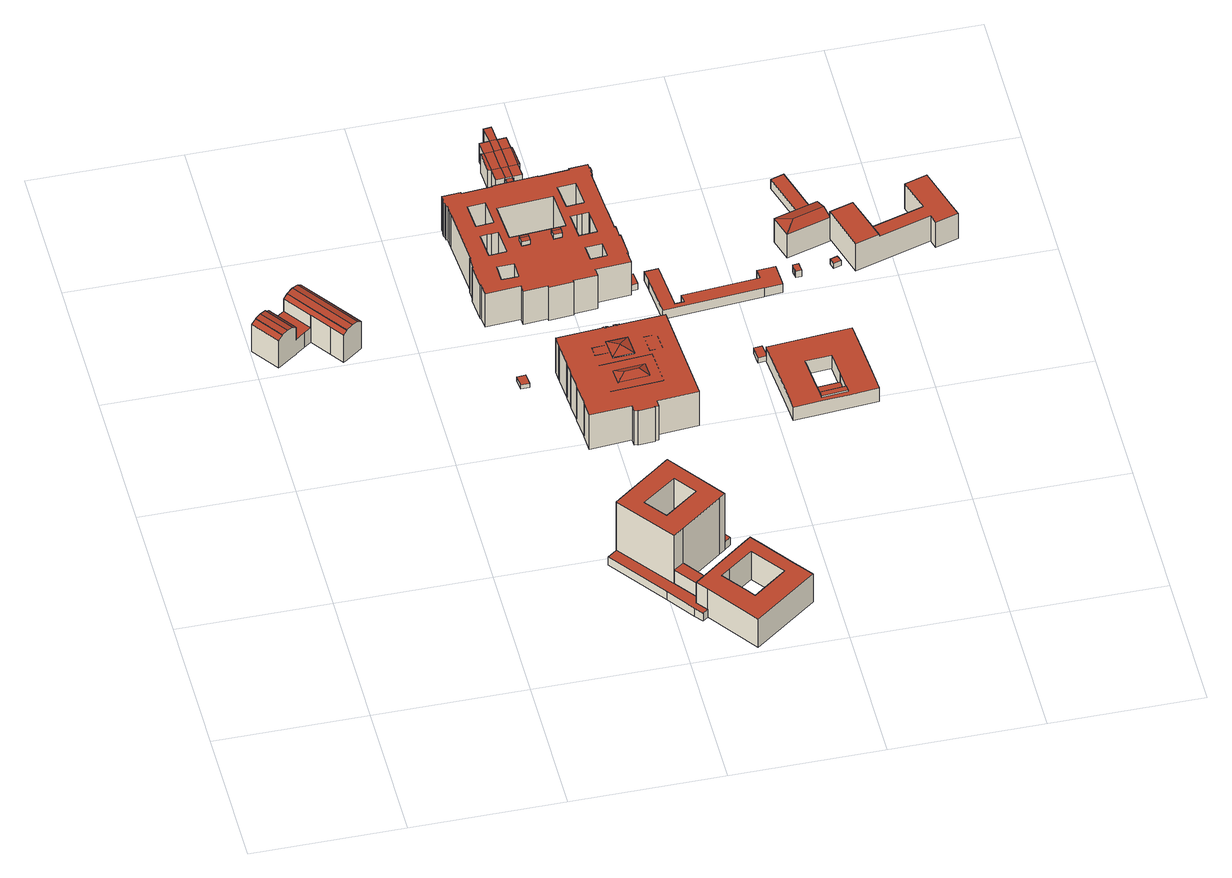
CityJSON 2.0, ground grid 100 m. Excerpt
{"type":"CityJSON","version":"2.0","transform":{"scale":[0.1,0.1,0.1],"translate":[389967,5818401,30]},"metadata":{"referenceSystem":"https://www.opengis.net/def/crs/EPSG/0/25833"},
"CityObjects":{
"building1":{"type":"Building","attributes":{"roofType":"3100"},"geometry":[{"type":"MultiSurface","lod":"2","boundaries":[[[0,1,2,3]],[[4,5,6,7]],[[8,9,5,4]],[[10,11,12,13]],[[14,15,16,17,18,19,20,21,22]],[[23,24,25,26,27]],[[28,29,30,25,24]],[[3,2,31,32]],[[7,6,1,0]],[[9,8,13,12]],[[11,10,22,21]],[[33,34,17,16]],[[35,36,37,38]],[[39,40,41,42,43,44,15,14,22,10,13,8,4,7,0,3,32]],[[45,26,25,30,46,47,48,49,50,51,52,34]],[[1,6,5,9,12,11,21,20,53,54,55,56,57,31,2]],[[58,59,38,37,60,61,62,44,43,42,41,40,39,32,31,57,56,55,54,53,63,64,52,51,50,49,48,65,66,67]],[[59,58,67,66,68,69,28,24,23,70,35,38]],[[68,66,65,48,47,71]],[[28,69,72,46,30,29]],[[70,23,27,26,45,73]],[[37,36,74,75,61,60]],[[15,44,62,61,75,33,16]],[[17,34,52,64,18]],[[19,18,64,63,53,20]],[[69,68,71,47,46,72]],[[75,74,36,35,70,73,45,34,33]]],"semantics":{"surfaces":[{"type":"RoofSurface"},{"type":"WallSurface"},{"type":"GroundSurface"}],"values":[0,0,0,0,0,0,0,1,1,1,1,1,1,1,1,1,2,1,1,1,1,1,1,1,1,0,0]}}]},
"building2":{"type":"Building","attributes":{"roofType":"1130"},"geometry":[{"type":"MultiSurface","lod":"2","boundaries":[[[76,77,78,79,80]],[[81,82,83,84,85,86,87,88]],[[89,90,91,92,93,94,95,96,97,98]],[[82,81,99,100,101,102,103,104,105,106,107,108],[109,110,111,112]],[[113,114,115,116,117,118,119,120,121,122,123,124]],[[125,126,127]],[[128,129,130]],[[131,132,133,134,135,136,137,138]],[[125,130,129,126]],[[139,140,141,142,143]],[[144,145,146,147,148,149,150,151,152,153]],[[145,154,155,156,157,158,149,148,159,146]],[[127,128,130,125]],[[160,161,162,163,164,165,166,167,168,169,170,171],[172,173,174,175]],[[176,177,178,179,180,181,182,183,184,185]],[[126,129,148,147]],[[153,118,117,116,115,154,145,144]],[[134,133,86,85]],[[135,134,85,84]],[[164,163,105,104]],[[129,128,159,148]],[[161,160,108,107]],[[185,184,90,89]],[[165,164,104,103]],[[169,168,100,99]],[[136,135,84,83]],[[168,167,101,100]],[[160,171,82,108]],[[179,178,96,95]],[[170,169,99,81]],[[178,177,97,96]],[[128,127,146,159]],[[124,157,156,155,154,115,114,113]],[[139,143,76,80]],[[162,161,107,106]],[[127,126,147,146]],[[173,172,112,111]],[[166,165,103,102]],[[181,180,94,93]],[[171,170,81,82]],[[184,183,91,90]],[[167,166,102,101]],[[163,162,106,105]],[[182,181,93,92]],[[180,179,95,94]],[[132,131,88,87]],[[175,174,110,109]],[[143,142,77,76]],[[177,176,98,97]],[[121,150,149,158,157,124,123,122]],[[133,132,87,86]],[[174,173,111,110]],[[138,137,82,81]],[[137,136,83,82]],[[131,138,81,88]],[[142,141,78,77]],[[140,139,80,79]],[[141,140,79,78]],[[150,121,120,119,118,153,152,151]],[[172,175,109,112]],[[183,182,92,91]],[[176,185,89,98]]],"semantics":{"surfaces":[{"type":"GroundSurface"},{"type":"RoofSurface"},{"type":"WallSurface"}],"values":[0,0,0,0,0,1,1,1,1,1,1,1,1,1,1,2,2,2,2,2,2,2,2,2,2,2,2,2,2,2,2,2,2,2,2,2,2,2,2,2,2,2,2,2,2,2,2,2,2,2,2,2,2,2,2,2,2,2,2,2,2,2]}}]},
"building3":{"type":"Building","attributes":{"roofType":"1000"},"geometry":[{"type":"MultiSurface","lod":"2","boundaries":[[[186,187,188,189]],[[189,188,190,191]],[[191,190,192,193]],[[193,192,187,186]],[[188,187,192,190]],[[186,189,191,193]]],"semantics":{"surfaces":[{"type":"WallSurface"},{"type":"RoofSurface"},{"type":"GroundSurface"}],"values":[0,0,0,0,1,2]}}]},
"building4":{"type":"Building","attributes":{"roofType":"1000"},"geometry":[{"type":"MultiSurface","lod":"2","boundaries":[[[194,195,196,197]],[[198,199,200,79]],[[201,202,203,204]],[[202,205,206,203]],[[207,201,204,208]],[[209,210,211,212]],[[199,213,214,200]],[[215,207,208,216]],[[210,217,218,211]],[[205,219,220,206]],[[221,194,197,222]],[[195,209,212,196]],[[223,224,225,226]],[[217,227,80,218]],[[224,215,216,225]],[[213,228,229,214]],[[227,198,79,80]],[[219,223,226,220]],[[228,230,231,229]],[[230,221,222,231]],[[218,80,79,200,214,229,231,222,197,196,212,211],[225,216,208,204,203,206,220,226]],[[210,209,195,194,221,230,228,213,199,198,227,217],[223,219,205,202,201,207,215,224]]],"semantics":{"surfaces":[{"type":"WallSurface"},{"type":"GroundSurface"},{"type":"RoofSurface"}],"values":[0,0,0,0,0,0,0,0,0,0,0,0,0,0,0,0,0,0,0,0,1,2]}}]},
"building5":{"type":"Building","attributes":{"name":"MGB_MGB.wrl","roofType":"1130"},"geometry":[{"type":"MultiSurface","lod":"2","boundaries":[[[232,233,234]],[[235,236,237,238,239,240,241,242,243,244,245,246,247,248,249,250,251,252,253,254,255,256,257,258,259,260,261,262,263,264,265,266,267,268,269,270,271,272]],[[273,274,275]],[[276,232,234,277]],[[278,279,280]],[[273,280,279,274]],[[277,281,276]],[[282,283,284,285,286,287,288,289,290]],[[291,292,293,294]],[[295,296,297,298]],[[275,278,280,273]],[[277,234,233,281]],[[299,300,301,302]],[[303,304,305,306]],[[307,308,309,310,311,312,313,314,315,316,317,318,319,320,321,322,323,324,325,326,327,328,329,330,331,332,333,334,335,336,337,338,339,340,341,342,343,344],[345,346,347,348,349,350,351,352,353],[354,355,356,357],[358,359,360,361]],[[240,239,340,339]],[[294,293,355,354]],[[288,287,348,347]],[[287,286,349,348]],[[290,289,346,345]],[[235,272,307,344]],[[289,288,347,346]],[[282,290,345,353]],[[284,283,352,351]],[[238,237,342,341]],[[286,285,350,349]],[[283,282,353,352]],[[236,235,344,343]],[[239,238,341,340]],[[237,236,343,342]],[[285,284,351,350]],[[245,244,335,334]],[[268,267,312,311]],[[265,264,315,314]],[[263,262,317,316]],[[292,291,357,356]],[[275,274,300,299]],[[272,271,308,307]],[[270,269,310,309]],[[271,270,309,308]],[[295,298,358,361]],[[291,294,354,357]],[[258,257,322,321]],[[255,254,325,324]],[[249,248,331,330]],[[254,253,326,325]],[[267,266,313,312]],[[278,275,299,302]],[[293,292,356,355]],[[259,258,321,320]],[[298,297,359,358]],[[274,279,301,300]],[[264,263,316,315]],[[256,255,324,323]],[[244,243,336,335]],[[279,278,302,301]],[[253,252,327,326]],[[252,251,328,327]],[[251,250,329,328]],[[250,249,330,329]],[[269,268,311,310]],[[260,259,320,319]],[[261,260,319,318]],[[247,246,333,332]],[[262,261,318,317]],[[248,247,332,331]],[[257,256,323,322]],[[233,232,306,305]],[[266,265,314,313]],[[246,245,334,333]],[[241,240,339,338]],[[232,276,303,306]],[[242,241,338,337]],[[243,242,337,336]],[[297,296,360,359]],[[281,233,305,304]],[[296,295,361,360]],[[276,281,304,303]]],"semantics":{"surfaces":[{"type":"RoofSurface"},{"type":"GroundSurface"},{"type":"WallSurface"}],"values":[0,0,0,0,0,0,0,0,0,0,0,0,1,1,1,2,2,2,2,2,2,2,2,2,2,2,2,2,2,2,2,2,2,2,2,2,2,2,2,2,2,2,2,2,2,2,2,2,2,2,2,2,2,2,2,2,2,2,2,2,2,2,2,2,2,2,2,2,2,2,2,2,2,2,2,2,2,2]}}]},
"building6":{"type":"Building","attributes":{"roofType":"1130"},"geometry":[{"type":"MultiSurface","lod":"2","boundaries":[[[362,363,364,365]],[[366,367,368,369]],[[370,371,372,373]],[[374,370,373,375]],[[376,377,378,379]],[[380,381,382,383]],[[384,385,386,387]],[[388,389,390,391]],[[392,393,394,395]],[[396,397,398,399]],[[400,401,402,403]],[[404,405,406,407,408]],[[409,410,411,412]],[[413,414,415,416]],[[417,384,387,418]],[[410,419,420,411]],[[421,422,423,424]],[[425,426,427,428]],[[429,430,431,432]],[[433,434,435,436]],[[397,437,438,398]],[[439,440,441,442]],[[443,444,445,446]],[[447,448,449,450]],[[451,452,453,454]],[[455,400,403,456]],[[457,458,459,460]],[[461,462,463,464,465]],[[444,466,467,445]],[[468,455,456,469]],[[381,457,460,382]],[[470,471,472,473]],[[474,475,476,477]],[[478,479,480,481]],[[482,483,484,485]],[[486,487,488,489]],[[490,468,469,491]],[[492,493,494,495]],[[393,496,497,394]],[[498,396,399,499]],[[479,500,501,480]],[[385,502,503,386]],[[504,505,506,507]],[[508,421,424,509]],[[510,511,512,513]],[[514,508,509,515]],[[516,517,518,519]],[[520,521,522,523,524]],[[377,525,526,378]],[[527,528,529,530]],[[493,451,454,494]],[[531,504,507,532]],[[533,417,418,534]],[[535,531,532,536]],[[537,425,428,538]],[[440,539,540,441]],[[541,490,491,542]],[[517,543,544,518]],[[545,492,495,546]],[[543,547,548,544]],[[549,510,513,550]],[[551,552,553,554]],[[555,374,375,556]],[[528,557,558,529]],[[559,560,561,562]],[[563,564,565,566]],[[567,568,569,570]],[[571,429,432,572]],[[371,380,383,372]],[[430,573,574,431]],[[471,575,576,472]],[[406,461,465,407]],[[448,577,578,449]],[[579,580,581,582]],[[568,583,584,569]],[[585,545,546,586]],[[587,413,416,588]],[[539,567,570,540]],[[496,589,590,497]],[[422,591,592,423]],[[552,482,485,553]],[[591,593,594,592]],[[525,595,596,526]],[[452,597,598,453]],[[463,404,408,464]],[[599,537,538,600]],[[522,601,602,523]],[[603,587,588,604]],[[466,605,606,467]],[[607,447,450,608]],[[502,609,610,503]],[[611,520,524,612]],[[487,392,395,488]],[[593,549,550,594]],[[613,614,615,616]],[[483,617,618,484]],[[575,619,620,576]],[[621,535,536,622]],[[623,474,477,624]],[[414,603,604,415]],[[511,625,626,512]],[[560,362,365,561]],[[389,541,542,390]],[[601,627,611,612,602]],[[475,628,629,476]],[[619,470,473,620]],[[617,478,481,618]],[[583,621,622,584]],[[630,439,442,631]],[[628,607,608,629]],[[580,433,436,581]],[[401,579,582,402]],[[614,571,572,615]],[[547,516,519,548]],[[505,630,631,506]],[[589,486,489,590]],[[609,563,566,610]],[[434,498,499,435]],[[632,388,391,633]],[[605,443,446,606]],[[500,599,600,501]],[[595,376,379,596]],[[625,533,534,626]],[[458,555,556,459]],[[577,623,624,578]],[[564,613,616,565]],[[597,527,530,598]],[[437,634,635,438]],[[634,632,633,635]],[[426,636,637,427]],[[419,638,639,420]],[[638,514,515,639]],[[557,409,412,558]],[[363,366,369,364]],[[573,551,554,574]],[[636,585,586,637]],[[367,559,562,368]],[[524,523,602,612]],[[465,464,408,407]],[[640,398,438,641]],[[403,402,469,456]],[[499,399,398,640]],[[542,633,391,390]],[[642,640,641,643]],[[402,642,643,469]],[[436,435,499,581]],[[469,643,542,491]],[[643,641,633,542]],[[641,438,635,633]],[[582,581,642,402]],[[581,499,640,642]],[[536,532,507,506,631,442,441,540,570,569,584,622]],[[484,618,481,480,501,600,538,428,427,637,586,546,495,494,454,453,598,530,529,558,412,411,420,639,515,509,424,423,592,594,550,513,512,626,534,418,387,386,503,610,566,565,616,615,572,432,431,574,554,553,485],[489,488,395,394,497,590],[379,378,526,596],[365,364,369,368,562,561],[556,375,373,372,383,382,460,459],[416,415,604,588],[548,519,518,544],[450,449,578,624,477,476,629,608],[446,445,467,606],[473,472,576,620]],[[644,645,646,647]],[[482,552,551,573,430,429,571,614,613,564,563,609,502,385,384,417,533,625,511,510,549,593,591,422,421,508,514,638,419,410,409,557,528,527,597,452,451,493,492,545,585,636,426,425,537,599,500,479,478,617,483],[589,496,393,392,487,486],[595,525,377,376],[560,559,367,366,363,362],[458,457,381,380,371,370,374,555],[587,603,414,413],[543,517,516,547],[607,628,475,474,623,577,448,447],[605,466,444,443],[619,575,471,470]],[[498,647,397,396]],[[468,490,541,645]],[[521,627,601,522]],[[646,632,634,437]],[[541,389,388,632]],[[401,468,645,644]],[[647,646,437,397]],[[520,611,627,521]],[[645,541,632,646]],[[400,455,468,401]],[[462,405,404,463]],[[579,401,644,580]],[[621,583,568,567,539,440,439,630,505,504,531,535]],[[580,644,647,498]],[[461,406,405,462]],[[433,580,498,434]]],"semantics":{"surfaces":[{"type":"WallSurface"},{"type":"GroundSurface"},{"type":"RoofSurface"}],"values":[0,0,0,0,0,0,0,0,0,0,0,0,0,0,0,0,0,0,0,0,0,0,0,0,0,0,0,0,0,0,0,0,0,0,0,0,0,0,0,0,0,0,0,0,0,0,0,0,0,0,0,0,0,0,0,0,0,0,0,0,0,0,0,0,0,0,0,0,0,0,0,0,0,0,0,0,0,0,0,0,0,0,0,0,0,0,0,0,0,0,0,0,0,0,0,0,0,0,0,0,0,0,0,0,0,0,0,0,0,0,0,0,0,0,0,0,0,0,0,0,0,0,0,0,0,0,0,0,0,0,0,0,0,0,0,0,0,1,1,1,1,1,1,1,1,1,1,1,1,1,1,1,1,2,2,2,2,2,2,2,2,2,2,2,2,2,2,2,2,2,2]}}]},
"building7":{"type":"Building","attributes":{"roofType":"1000"},"geometry":[{"type":"MultiSurface","lod":"2","boundaries":[[[648,649,650,651,652,653,654]],[[655,656,657,658,659,660,661]],[[653,652,655,661,654]],[[661,660,659,648,654]],[[649,658,657,650]],[[648,659,658,649]],[[650,657,656,651]],[[651,656,655,652]]],"semantics":{"surfaces":[{"type":"GroundSurface"},{"type":"RoofSurface"},{"type":"WallSurface"}],"values":[0,1,2,2,2,2,2,2]}}]},
"building8":{"type":"Building","attributes":{"roofType":"1000"},"geometry":[{"type":"MultiSurface","lod":"2","boundaries":[[[662,663,664,665]],[[666,667,668,669]],[[667,670,671,668]],[[670,672,673,671]],[[672,662,665,673]],[[674,675,676,677]],[[675,678,679,676]],[[680,681,682,683]],[[670,667,666,684,685,681,680,686,687,688,689,690,691,678,675,674,692,693,663,662,672]],[[694,695,669,668,671,673,665,664,696,697,677,676,679,698,699,700,701,702,703,683,682]],[[692,674,677,697,696,664,663,693]],[[695,694,682,681,685,684,666,669]],[[680,683,703,702,687,686]],[[699,690,689,688,701,700]],[[687,702,701,688]],[[691,690,699,698,679,678]]],"semantics":{"surfaces":[{"type":"WallSurface"},{"type":"RoofSurface"},{"type":"GroundSurface"}],"values":[0,0,0,0,0,0,0,0,1,2,0,0,0,0,0,0]}}]},
"building9":{"type":"Building","attributes":{"roofType":"1000"},"geometry":[{"type":"MultiSurface","lod":"2","boundaries":[[[704,705,706,707]],[[708,709,710,711]],[[712,713,714,715]],[[716,712,715,717]],[[718,719,711,710]],[[719,706,705,720,708,711]],[[705,704,721,720]],[[704,707,722,721]],[[707,706,719,722]],[[720,723,709,708]],[[724,725,726,727,728,729,730,731,732,733]],[[731,730,729,728,727,734,735,736,737,738,739,740,741,713,712,716],[742,743,723,720,721,722,719,718,744,745,746]],[[747,726,725,724,733,732,748,749,750,751,752,753,754,755,756,757,758,759,760,761],[762,763,764,765,766,767,768]],[[769,717,715,714,770,771,772,773]],[[741,740,739,757,756,755,754,713]],[[762,742,746,763]],[[744,765,764,763,746,745]],[[718,710,709,723,743,768,767,766,765,744]],[[747,761,760,736,735,734,727,726]],[[737,736,760,759,758,757,739,738]],[[768,743,742,762]],[[748,732,731,716,717,769,749]],[[754,753,770,714,713]],[[749,769,773,772,751,750]],[[771,770,753,752,751,772]]],"semantics":{"surfaces":[{"type":"RoofSurface"},{"type":"WallSurface"},{"type":"GroundSurface"}],"values":[0,0,1,1,1,1,1,1,1,1,1,0,2,0,1,1,1,1,1,1,1,1,1,1,1]}}]},
"building10":{"type":"Building","attributes":{"roofType":"1000"},"geometry":[{"type":"MultiSurface","lod":"2","boundaries":[[[774,775,776,777,778,779,780,781]],[[782,783,784,785,786,787,788,789]],[[780,779,782,789]],[[777,776,785,784]],[[776,775,786,785]],[[775,774,787,786]],[[774,781,788,787]],[[781,780,789,788]],[[777,784,783,782,779,778]]],"semantics":{"surfaces":[{"type":"RoofSurface"},{"type":"GroundSurface"},{"type":"WallSurface"}],"values":[0,1,2,2,2,2,2,2,2]}}]},
"building11":{"type":"Building","geometry":[{"type":"MultiSurface","lod":"2","boundaries":[[[790,791,792,793]],[[794,795,796]],[[796,795,797,798]],[[799,797,795,794]],[[790,794,796,791]],[[791,796,798,792]],[[793,799,794,790]],[[792,798,797,799,793]]],"semantics":{"surfaces":[{"type":"GroundSurface"},{"type":"RoofSurface"},{"type":"WallSurface"}],"values":[0,1,1,1,2,2,2,2]}}]},
"building12":{"type":"Building","attributes":{"roofType":"1000"},"geometry":[{"type":"MultiSurface","lod":"2","boundaries":[[[800,801,802,803]],[[804,805,806,807]],[[802,801,804,807]],[[801,800,805,804]],[[800,803,806,805]],[[803,802,807,806]]],"semantics":{"surfaces":[{"type":"RoofSurface"},{"type":"GroundSurface"},{"type":"WallSurface"}],"values":[0,1,2,2,2,2]}}]},
"building13":{"type":"Building","attributes":{"roofType":"1000"},"geometry":[{"type":"MultiSurface","lod":"2","boundaries":[[[808,809,810,811]],[[812,813,809,808]],[[811,810,814,815]],[[815,814,813,812]],[[809,813,814,810]],[[812,808,811,815]]],"semantics":{"surfaces":[{"type":"WallSurface"},{"type":"RoofSurface"},{"type":"GroundSurface"}],"values":[0,0,0,0,1,2]}}]},
"building14":{"type":"Building","attributes":{"roofType":"1000"},"geometry":[{"type":"MultiSurface","lod":"2","boundaries":[[[816,817,818,819,820,821,822,823,824,825,826,827,828]],[[823,822,829,830,831,832,833,824]],[[825,834,835,836,837,826]],[[816,838,839,817]],[[821,840,829,822]],[[817,839,841,842,820,819,818]],[[827,843,844,828]],[[826,837,836,831,830,843,827]],[[820,842,840,821]],[[828,844,838,816]],[[824,833,832,835,834,825]],[[836,835,832,831]],[[842,841,839,838,844,843,830,829,840]]],"semantics":{"surfaces":[{"type":"GroundSurface"},{"type":"WallSurface"},{"type":"RoofSurface"}],"values":[0,1,1,1,1,1,1,1,1,1,1,2,2]}}]}
},
"vertices":[
[162,3054,294],[33,3233,294],[3,3211,274],[132,3032,274],[199,3080,304],[70,3259,304],[33,3233,298],[162,3054,298],[235,3106,298],[106,3285,298],[261,3125,274],[132,3304,274],[106,3285,294],[235,3106,294],[262,3126,167],[324,3170,167],[372,3206,167],[244,3384,167],[186,3343,167],[177,3337,167],[133,3305,167],[132,3304,167],[261,3125,167],[555,3008,297],[594,3036,306],[309,3431,306],[270,3403,297],[399,3223,297],[634,3065,297],[478,3281,297],[349,3460,297],[3,3211,44],[132,3032,44],[372,3206,274],[244,3384,274],[529,2990,274],[467,3076,274],[467,3076,44],[529,2990,44],[162,3054,44],[199,3080,44],[235,3106,44],[261,3125,44],[262,3126,44],[324,3170,44],[270,3403,294],[349,3460,294],[374,3478,274],[374,3478,44],[349,3460,44],[309,3431,44],[270,3403,44],[244,3384,44],[133,3305,44],[132,3304,44],[106,3285,44],[70,3259,44],[33,3233,44],[594,3036,44],[555,3008,44],[374,3205,44],[373,3206,44],[372,3206,44],[177,3337,44],[186,3343,44],[504,3299,44],[659,3083,44],[634,3065,44],[659,3083,274],[634,3065,294],[555,3008,294],[504,3299,274],[478,3281,294],[399,3223,294],[374,3205,274],[373,3206,274],
[2165,432,44],[2038,599,44],[2104,644,44],[2226,479,44],[2171,436,44],[2419,881,43],[2146,1250,43],[2149,1252,43],[2189,1281,43],[2192,1277,43],[2451,928,43],[2462,913,43],[2422,883,43],[2038,599,42],[2165,432,42],[2131,406,42],[2185,334,42],[2151,308,42],[2112,360,42],[1977,541,42],[1698,914,42],[1761,961,42],[1761,962,42],[2378,850,43],[2104,644,43],[2038,599,43],[1761,962,43],[1882,1052,43],[1920,1081,43],[1923,1083,43],[2030,1163,43],[2099,1215,43],[2132,1239,43],[1925,916,43],[2034,776,43],[2255,940,43],[2149,1079,43],[1958,940,44],[2107,1048,44],[2149,1078,44],[2186,1029,44],[2227,977,44],[2255,941,44],[2214,910,44],[2068,800,44],[2034,775,44],[2006,811,44],[1966,863,44],[1925,916,44],[2139,953,157],[2186,946,141],[2145,999,141],[1999,888,141],[2039,836,141],[2046,882,157],[2422,883,109],[2462,913,109],[2451,928,109],[2192,1277,109],[2189,1281,109],[2149,1252,109],[2146,1250,109],[2419,881,109],[2171,436,227],[2226,479,227],[2104,644,227],[2038,599,227],[2165,432,227],[2227,977,123],[2186,1029,123],[2145,999,123],[2186,946,123],[2039,836,123],[2006,811,123],[2034,775,123],[2068,800,123],[2214,910,123],[2255,941,123],[2149,1078,123],[2107,1048,123],[1958,940,123],[1925,916,123],[1966,863,123],[1999,888,123],[2132,1239,522],[2099,1215,522],[2030,1163,522],[1923,1083,522],[1920,1081,522],[1882,1052,522],[1761,962,522],[2038,599,522],[2104,644,522],[2378,850,522],[2419,881,522],[2146,1250,522],[2149,1079,522],[2255,940,522],[2034,776,522],[1925,916,522],[1761,962,109],[1761,961,109],[1698,914,109],[1977,541,109],[2112,360,109],[2151,308,109],[2185,334,109],[2131,406,109],[2165,432,109],[2038,599,109],
[1525,2522,42],[1525,2522,76],[1519,2599,76],[1519,2599,42],[1577,2603,76],[1577,2603,42],[1582,2526,76],[1582,2526,42],
[2789,386,283],[2842,316,283],[2842,316,44],[2789,386,44],[2226,479,283],[2303,537,283],[2303,537,44],[2418,269,283],[2457,216,283],[2457,216,44],[2418,269,44],[2481,234,283],[2481,234,44],[2297,428,283],[2297,428,44],[2427,8,283],[2185,334,283],[2185,334,44],[2427,8,44],[2501,687,283],[2501,687,44],[2354,471,283],[2354,471,44],[2131,406,283],[2131,406,44],[2508,254,283],[2508,254,44],[2750,435,283],[2750,435,44],[2678,382,283],[2518,594,283],[2518,594,44],[2678,382,44],[2171,436,283],[2540,716,283],[2540,716,44],[2590,650,283],[2590,650,44],
[1972,2324,301],[1989,2086,301],[2100,2214,362],[2171,2644,334],[2171,2650,334],[2156,2649,334],[2158,2638,334],[2146,2637,334],[2146,2648,334],[2133,2648,334],[2134,2640,334],[2097,2638,334],[2097,2645,334],[2085,2645,334],[2086,2634,334],[2074,2633,334],[2074,2644,334],[2062,2643,334],[2063,2638,334],[1766,2617,334],[1771,2550,334],[1772,2534,334],[1782,2393,334],[1783,2377,334],[1787,2320,334],[1789,2292,334],[1796,2198,334],[1797,2180,334],[1807,2041,334],[1808,2028,334],[1815,1918,334],[2086,1936,334],[2090,1891,334],[2113,1892,334],[2113,1886,334],[2221,1895,334],[2220,1900,334],[2245,1902,334],[2242,1947,334],[2513,1969,334],[2465,2664,334],[2130,2446,368],[2195,2520,339],[2056,2512,339],[2307,2349,301],[2197,2221,362],[2065,2368,339],[2204,2376,339],[2130,2442,368],[2324,2111,301],[2039,2488,334],[2056,2490,334],[2056,2513,334],[2195,2520,334],[2204,2375,334],[2065,2369,334],[2062,2421,334],[1964,2414,334],[1959,2482,334],[2372,2510,334],[2381,2388,334],[2299,2382,334],[2291,2504,334],[2307,2349,334],[2324,2108,334],[1989,2089,334],[1972,2324,334],[2056,2512,46],[2195,2520,46],[2204,2376,46],[2065,2368,46],[2307,2349,44],[2324,2111,44],[1989,2086,44],[1972,2324,44],[2465,2664,43],[2513,1969,43],[2242,1947,43],[2245,1902,43],[2220,1900,43],[2221,1895,43],[2113,1886,43],[2113,1892,43],[2090,1891,43],[2086,1936,43],[1815,1918,43],[1808,2028,43],[1807,2041,43],[1797,2180,43],[1796,2198,43],[1789,2292,43],[1787,2320,43],[1783,2377,43],[1782,2393,43],[1772,2534,43],[1771,2550,43],[1766,2617,43],[2063,2638,43],[2062,2643,43],[2074,2644,43],[2074,2633,43],[2086,2634,43],[2085,2645,43],[2097,2645,43],[2097,2638,43],[2134,2640,43],[2133,2648,43],[2146,2648,43],[2146,2637,43],[2158,2638,43],[2156,2649,43],[2171,2649,43],[2171,2644,43],[1959,2482,43],[1963,2414,43],[2062,2421,43],[2065,2369,43],[2204,2375,43],[2195,2520,43],[2056,2512,43],[2056,2490,43],[2039,2488,43],[2291,2504,43],[2299,2382,43],[2381,2388,43],[2372,2510,43],[1972,2324,43],[1989,2089,43],[2324,2108,43],[2307,2349,43],
[1657,3458,293],[1644,3632,293],[1644,3632,9],[1657,3458,9],[1599,3629,293],[1573,3627,293],[1573,3627,9],[1599,3629,9],[2231,3501,293],[2220,3643,293],[2220,3643,9],[2231,3501,9],[2115,3492,293],[2115,3492,9],[2056,3595,293],[2040,3857,293],[2040,3857,9],[2056,3595,9],[2218,3668,293],[2218,3675,293],[2218,3675,9],[2218,3668,9],[1383,3951,293],[1378,3951,293],[1378,3951,9],[1383,3951,9],[1726,4267,192],[1715,4418,192],[1715,4418,35],[1726,4267,35],[2096,3756,293],[2140,3760,293],[2140,3760,9],[2096,3756,9],[1922,4190,192],[1861,4186,192],[1861,4186,35],[1922,4190,35],[1833,4631,192],[1840,4518,192],[1840,4518,35],[1833,4631,35],[1755,3483,329],[1753,3510,335],[1751,3538,329],[1751,3538,180],[1755,3483,180],[1993,3108,293],[1835,3097,293],[1835,3097,9],[1993,3108,9],[1810,3487,293],[1806,3542,293],[1806,3542,9],[1810,3487,9],[1385,3920,293],[1385,3920,9],[1834,3109,293],[1834,3109,9],[1439,3209,293],[1432,3208,293],[1432,3208,9],[1439,3209,9],[2330,3677,293],[2332,3652,293],[2332,3652,9],[2330,3676,9],[1823,4043,293],[1875,4046,293],[1875,4046,9],[1823,4043,9],[1917,4432,192],[1927,4280,192],[1927,4280,35],[1917,4432,35],[1816,4183,192],[1816,4183,35],[1814,4173,183],[1813,4183,183],[1813,4183,44],[1814,4173,44],[2129,3382,293],[2135,3279,293],[2135,3279,9],[2129,3382,9],[1637,3722,293],[1624,3896,293],[1624,3896,9],[1637,3722,9],[2375,3279,293],[2368,3278,293],[2368,3278,9],[2375,3279,9],[1782,4627,192],[1782,4627,35],[2173,3672,293],[2147,3670,293],[2147,3670,9],[2173,3672,9],[1806,3542,329],[1808,3515,335],[1810,3487,329],[1810,3487,180],[1806,3542,180],[2245,3286,293],[2245,3286,9],[1791,4515,192],[1791,4515,35],[1677,3230,293],[1675,3342,293],[1675,3342,9],[1677,3230,9],[1511,3856,293],[1521,3713,293],[1521,3713,9],[1511,3856,9],[2315,4052,293],[2317,4022,293],[2317,4022,9],[2315,4052,9],[2187,4074,293],[2308,4083,293],[2308,4083,9],[2187,4074,9],[2198,3939,293],[2082,3931,293],[2082,3931,9],[2198,3939,9],[1729,4511,192],[1729,4511,35],[2363,3439,293],[2374,3288,293],[2374,3288,9],[2363,3439,9],[2166,3762,293],[2166,3762,9],[1916,4280,192],[1916,4280,35],[2312,4021,293],[2312,4021,9],[1376,3982,293],[1376,3982,9],[1821,4066,183],[1827,4066,183],[1827,4066,44],[1821,4066,44],[1445,3129,293],[1445,3129,9],[1429,3449,293],[1399,3847,293],[1399,3847,9],[1429,3449,9],[1673,3146,293],[1673,3146,9],[1960,3498,293],[2014,3503,293],[2014,3503,9],[1960,3498,9],[1960,3498,330],[1957,3526,335],[1955,3553,330],[1955,3553,180],[1960,3498,180],[1682,3836,293],[1682,3836,9],[2146,3182,293],[2150,3131,293],[2150,3131,9],[2146,3182,9],[1823,4043,183],[1823,4043,44],[1393,3921,293],[1393,3921,9],[1875,4046,183],[1875,4046,44],[2307,3990,293],[2307,3990,9],[1866,4186,183],[1866,4186,44],[1736,4420,192],[1736,4420,35],[2010,3557,293],[2010,3557,9],[2356,3438,293],[2356,3438,9],[1955,3553,293],[1955,3553,9],[1421,3448,293],[1421,3448,9],[1988,4049,293],[2188,4064,293],[2188,4064,9],[1988,4049,9],[2102,3667,293],[2102,3667,9],[1992,3120,293],[1992,3120,9],[1528,3623,293],[1541,3449,293],[1541,3449,9],[1528,3623,9],[1378,4013,293],[1499,4022,293],[1499,4022,9],[1378,4013,9],[1866,4177,183],[1860,4176,183],[1860,4176,44],[1866,4177,44],[1699,4033,293],[1699,4033,9],[1988,4055,293],[1988,4055,9],[1565,3340,293],[1565,3340,9],[1508,3888,293],[1508,3888,9],[1900,4522,192],[1906,4431,192],[1906,4431,35],[1900,4522,35],[1867,4069,183],[1867,4069,44],[2350,3518,293],[2350,3518,9],[1755,3483,293],[1755,3483,9],[2211,3765,293],[2211,3765,9],[1420,3368,293],[1420,3368,9],[1427,3368,293],[1427,3368,9],[1697,3573,293],[1697,3573,9],[2374,3199,293],[2374,3199,9],[2315,3990,293],[2315,3990,9],[2010,3557,330],[2010,3557,180],[1751,3538,293],[1751,3538,9],[2238,3389,293],[2238,3389,9],[1592,3718,293],[1592,3718,9],[1381,3982,293],[1381,3982,9],[2014,3503,330],[2014,3503,180],[1500,4012,293],[1699,4027,293],[1699,4027,9],[1500,4012,9],[2310,4052,293],[2310,4052,9],[1567,3228,293],[1567,3228,9],[1874,4069,183],[1874,4069,44],[1509,3881,293],[1509,3881,9],[1397,3872,293],[1397,3872,9],[2012,3530,335],[1566,3716,293],[1566,3716,9],[1820,4173,183],[1820,4173,44],[1747,4268,192],[1747,4268,35],[1754,4179,192],[1754,4179,35],[2342,3517,293],[2342,3517,9],[1676,3098,293],[1676,3098,9],[1856,4276,35],[1809,4272,35],[1846,4427,35],[1798,4424,35],[1846,4427,192],[1798,4424,192],[1809,4272,192],[1856,4276,192],
[2374,3199,45],[2368,3278,45],[2374,3279,45],[2373,3289,45],[2408,3291,45],[2409,3282,45],[2415,3202,45],[2408,3291,95],[2373,3289,95],[2374,3279,95],[2368,3278,95],[2374,3199,95],[2380,3199,95],[2415,3202,95],
[2479,3297,92],[2568,3305,92],[2568,3305,17],[2479,3297,17],[2510,2941,92],[2489,3206,92],[2489,3206,17],[2510,2941,17],[2488,3216,92],[2488,3216,17],[2486,3216,92],[2486,3216,17],[2595,2984,92],[2655,2988,92],[2655,2988,17],[2595,2984,17],[2651,3046,92],[2651,3046,17],[3276,3003,92],[3160,2993,92],[3160,2993,17],[3276,3003,17],[2598,2948,92],[3156,2993,92],[3275,3016,92],[3267,3160,92],[3148,3152,92],[3148,3146,92],[3153,3085,92],[3151,3085,92],[2590,3041,92],[2590,3042,92],[3156,2993,17],[2598,2948,17],[2590,3042,17],[2590,3041,17],[3151,3085,17],[3153,3085,17],[3148,3146,17],[3148,3152,17],[3267,3160,17],[3275,3016,17],
[3444,1965,141],[3441,2002,141],[3273,1988,141],[3276,1951,141],[3441,2002,59],[3431,2125,59],[3263,2111,59],[3273,1988,59],[3044,2455,129],[3047,2455,129],[3047,2455,59],[3044,2455,59],[3044,2448,129],[3044,2448,59],[3263,2111,129],[3273,1988,129],[3441,2002,129],[3444,1965,129],[3276,1951,129],[3431,2125,129],[3073,2096,14],[3083,1973,14],[3088,1907,14],[3088,1907,129],[3083,1973,129],[3073,2096,129],[3059,2265,129],[3045,2448,129],[3045,2448,14],[3059,2265,14],[3278,1922,129],[3447,1935,129],[3636,1951,129],[3621,2140,129],[3608,2309,129],[3592,2499,129],[3403,2483,129],[3234,2470,129],[3418,2294,129],[3432,2125,129],[3262,2111,129],[3249,2280,129],[3249,2281,129],[3278,1922,14],[3044,2448,14],[2992,2444,14],[2991,2451,14],[2985,2533,14],[3037,2537,14],[3040,2538,14],[3047,2455,14],[3234,2470,14],[3403,2483,14],[3592,2499,14],[3608,2309,14],[3621,2140,14],[3636,1951,14],[3447,1935,14],[3418,2294,14],[3249,2281,14],[3249,2280,14],[3262,2111,14],[3263,2111,14],[3431,2125,14],[3432,2125,14],[2992,2444,59],[3040,2538,59],[3037,2537,59],[2985,2533,59],[2991,2451,59],
[3371,3096,104],[3373,3077,104],[3412,3080,104],[3410,3099,104],[3408,3120,104],[3407,3140,104],[3368,3136,104],[3369,3117,104],[3407,3140,52],[3408,3120,52],[3410,3099,52],[3412,3080,52],[3373,3077,52],[3371,3096,52],[3369,3117,52],[3368,3136,52],
[3371,3286,20],[3325,3441,20],[3612,3526,20],[3658,3371,20],[3371,3286,220],[3426,3386,244],[3325,3441,220],[3635,3448,244],[3612,3526,220],[3658,3371,220],
[3667,3117,93],[3654,3160,93],[3605,3145,93],[3618,3103,93],[3654,3160,52],[3667,3117,52],[3618,3103,52],[3605,3145,52],
[3596,3581,21],[3596,3581,99],[3509,3556,99],[3509,3556,21],[3495,3923,21],[3495,3923,99],[3408,3897,99],[3408,3897,21],
[4157,3518,44],[4307,3563,44],[4371,3344,44],[4398,3253,44],[4417,3191,44],[4267,3147,44],[4248,3209,44],[3902,3106,44],[3746,3060,44],[3654,3370,44],[3810,3416,44],[3875,3197,44],[4222,3300,44],[4248,3209,257],[3902,3106,257],[3902,3106,273],[3746,3060,273],[3746,3060,257],[3654,3370,257],[3654,3370,273],[3810,3416,273],[3810,3416,257],[4157,3518,257],[4307,3563,257],[4267,3147,257],[4398,3253,257],[4417,3191,257],[3875,3197,257],[4222,3300,257]
]}
